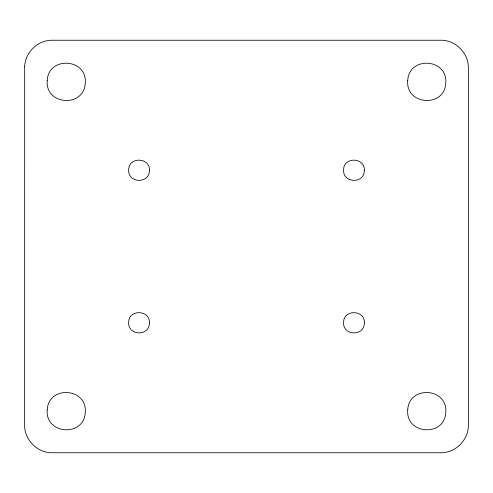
<?xml version="1.0" encoding="UTF-8"?>
<svg xmlns="http://www.w3.org/2000/svg" width="493" height="493" viewBox="0 0 493 493"><rect width="100%" height="100%" fill="white"/><g stroke="black" fill="none" stroke-linecap="round" stroke-linejoin="round"><path stroke-width="0.74" d="M24.675 66.814L24.65 424.8C24.132 439.781 37.641 453.277 52.622 452.753L440.378 452.753C455.359 453.277 468.868 439.781 468.35 424.8L468.35 68.2C468.868 53.219 455.359 39.723 440.378 40.247L52.622 40.247C38.146 39.767 24.927 52.332 24.675 66.814M47.223 80.593C45.06 105.354 84.167 107.918 85.271 83.101C87.434 58.334 48.326 55.777 47.223 80.593M47.223 409.899C45.06 434.666 84.167 437.223 85.271 412.407C87.434 387.646 48.326 385.082 47.223 409.899M407.729 80.593C405.566 105.354 444.674 107.918 445.777 83.101C447.94 58.334 408.833 55.777 407.729 80.593M407.729 409.899C405.566 434.666 444.674 437.223 445.777 412.407C447.94 387.646 408.833 385.082 407.729 409.899M149.441 170.239C149.589 184.437 127.139 183.334 128.691 169.21C129.363 156.484 150.038 157.507 149.441 170.239M149.441 322.761C149.589 336.959 127.139 335.856 128.691 321.732C129.363 309.006 150.038 310.029 149.441 322.761M364.358 170.239C364.506 184.437 342.056 183.334 343.609 169.21C344.28 156.484 364.956 157.507 364.358 170.239M364.358 322.761C364.506 336.959 342.056 335.856 343.609 321.732C344.28 309.006 364.956 310.029 364.358 322.761"/></g></svg>
